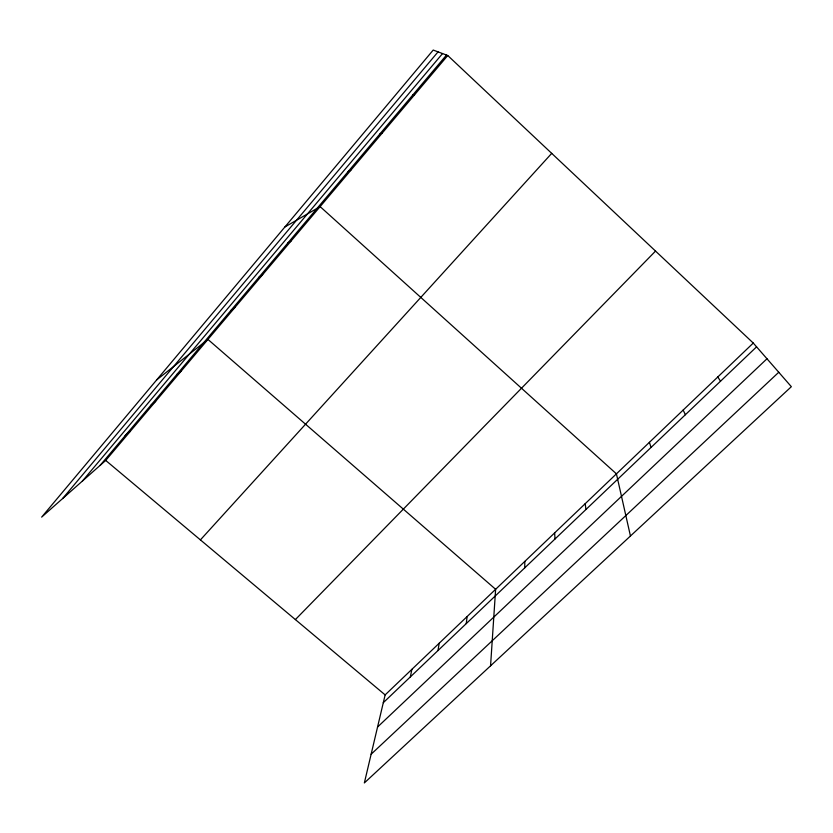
<?xml version="1.0" encoding="UTF-8"?>
<svg xmlns="http://www.w3.org/2000/svg" width="833" height="833" viewBox="0 0 833 833"><rect width="100%" height="100%" fill="white"/><g stroke="black" fill="none" stroke-linecap="round" stroke-linejoin="round"><path stroke-width="1.25" d="M524.748 567.846L524.8 561.411M490.564 665.806L495.625 589.295L207.938 339.416L156.719 379.858M466.272 623.594L467.094 616.566M438.002 650.542L439.178 643.243M410.357 676.896L411.866 669.347M753.271 343.061L385.138 694.899L364.354 782.937L791.35 386.689L753.271 343.061L447.748 55.519L433.212 50.063L41.65 517.116L105.718 460.43L447.748 55.519M62.61 498.561L438.043 51.875M82.405 481.047L442.542 53.562M100.075 465.418L446.498 55.051M200.409 539.888L551.717 153.366M295.382 619.585L655.54 251.077M383.295 702.688L756.583 346.84M377.547 727.042L766.985 358.773M371.122 754.24L778.761 372.257M125.033 435.846L130.406 431.192M150.575 405.598L155.667 401.298M176.7 374.642L181.5 370.716M230.835 310.522L234.989 307.387M258.886 277.295L262.687 274.598M287.614 243.257L291.061 241.018M284.907 226.961L320.122 206.615L616.43 473.852L630.446 536.004M348.163 171.536L350.808 170.276M380.087 133.717L382.295 133.009M412.856 94.91L414.595 94.775M105.718 460.43L385.138 694.899M717.786 376.974L720.524 381.212M683.164 410.065L685.382 414.719M649.386 442.344L651.094 447.394M585.183 503.705L585.963 509.494M554.653 532.891L554.997 539.003"/></g></svg>
